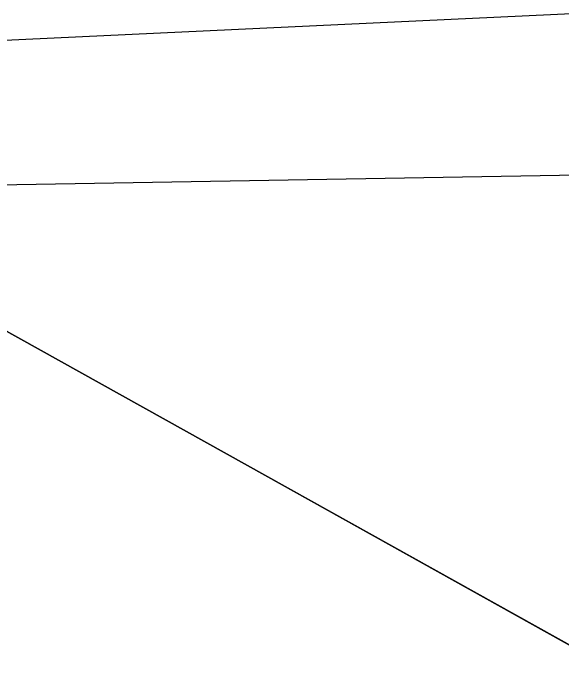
# Model space of a CAD drawing. Header units: metres. Extents: x -2743 to 126, y 13385 to 13916.
# Drawn here: x -1909.4053 to -1909.39533, y 13651.33084 to 13651.34298 of the extents above; entities that cross this region are included whole.
import ezdxf

# ---------------------------------------------------------------- set-up
doc = ezdxf.new("R2010")
doc.units = ezdxf.units.M
for name, color, linetype in [('link-улица Берзарина_Покрытия — Новые$0$ДВ_ПП_Газон_Р', 7, 'Continuous'), ('output[1-12]_3_ДЖКХ-24_03233pp$0$Водосток проектный', 7, 'Continuous'), ('output[1-12]_3_ДЖКХ-24_03233tp$0$Топографические объекты', 7, 'Continuous'), ('output[1-12]_3_ДЖКХ-24_03233up$0$Газопровод', 7, 'Continuous')]:
    doc.layers.add(name, color=color, linetype=linetype)

msp = doc.modelspace()

# ---------------------------------------------------------------- linework, layer by layer
at = {"layer": 'link-улица Берзарина_Покрытия — Новые$0$ДВ_ПП_Газон_Р'}
for points in [[(-1879.353, 13640.318), (-1894.466, 13647.696), (-1906.359416, 13656.036823), (-1914.678153, 13661.816615), (-1914.794449, 13661.650785), (-1914.3, 13655.07), (-1912.024793, 13652.950211), (-1911.621, 13652.574), (-1901.274, 13646.798), (-1890.376, 13640.83), (-1879.589, 13635.615), (-1870.241, 13631.304), (-1862.925011, 13628.447824), (-1862.923132, 13628.455808), (-1862.794822, 13629.211309), (-1862.693, 13630.127), (-1862.786966, 13630.7498), (-1863.064139, 13631.638457), (-1863.395047, 13632.301651), (-1863.884681, 13632.98851), (-1864.325949, 13633.20073), (-1869.304177, 13635.42986), (-1872.548483, 13637.008017), (-1879.353, 13640.318)], [(-1901.274, 13646.798), (-1910.327167, 13651.851744), (-1910.496933, 13651.618314), (-1907.920061, 13650.10704), (-1905.331341, 13648.616245), (-1902.730895, 13647.145999), (-1900.118847, 13645.69637), (-1899.965423, 13646.081393), (-1901.274, 13646.798)]]:
    msp.add_lwpolyline(points, close=True, dxfattribs=at)
at = {"layer": 'output[1-12]_3_ДЖКХ-24_03233pp$0$Водосток проектный'}
msp.add_lwpolyline([(-1926.010546, 13650.558415), (-1907.525655, 13651.431254), (-1907.503958, 13650.971766), (-1907.482261, 13650.512278), (-1924.810245, 13649.694067)], dxfattribs=at)
at = {"layer": 'output[1-12]_3_ДЖКХ-24_03233tp$0$Топографические объекты'}
msp.add_lwpolyline([(-1908.95335, 13651.084839), (-1909.566615, 13651.427182)], dxfattribs=at)
at = {"layer": 'output[1-12]_3_ДЖКХ-24_03233up$0$Газопровод'}
msp.add_lwpolyline([(-1909.913766, 13651.331237), (-1908.91391, 13651.348213)], dxfattribs=at)

doc.saveas('drawing.dxf')
